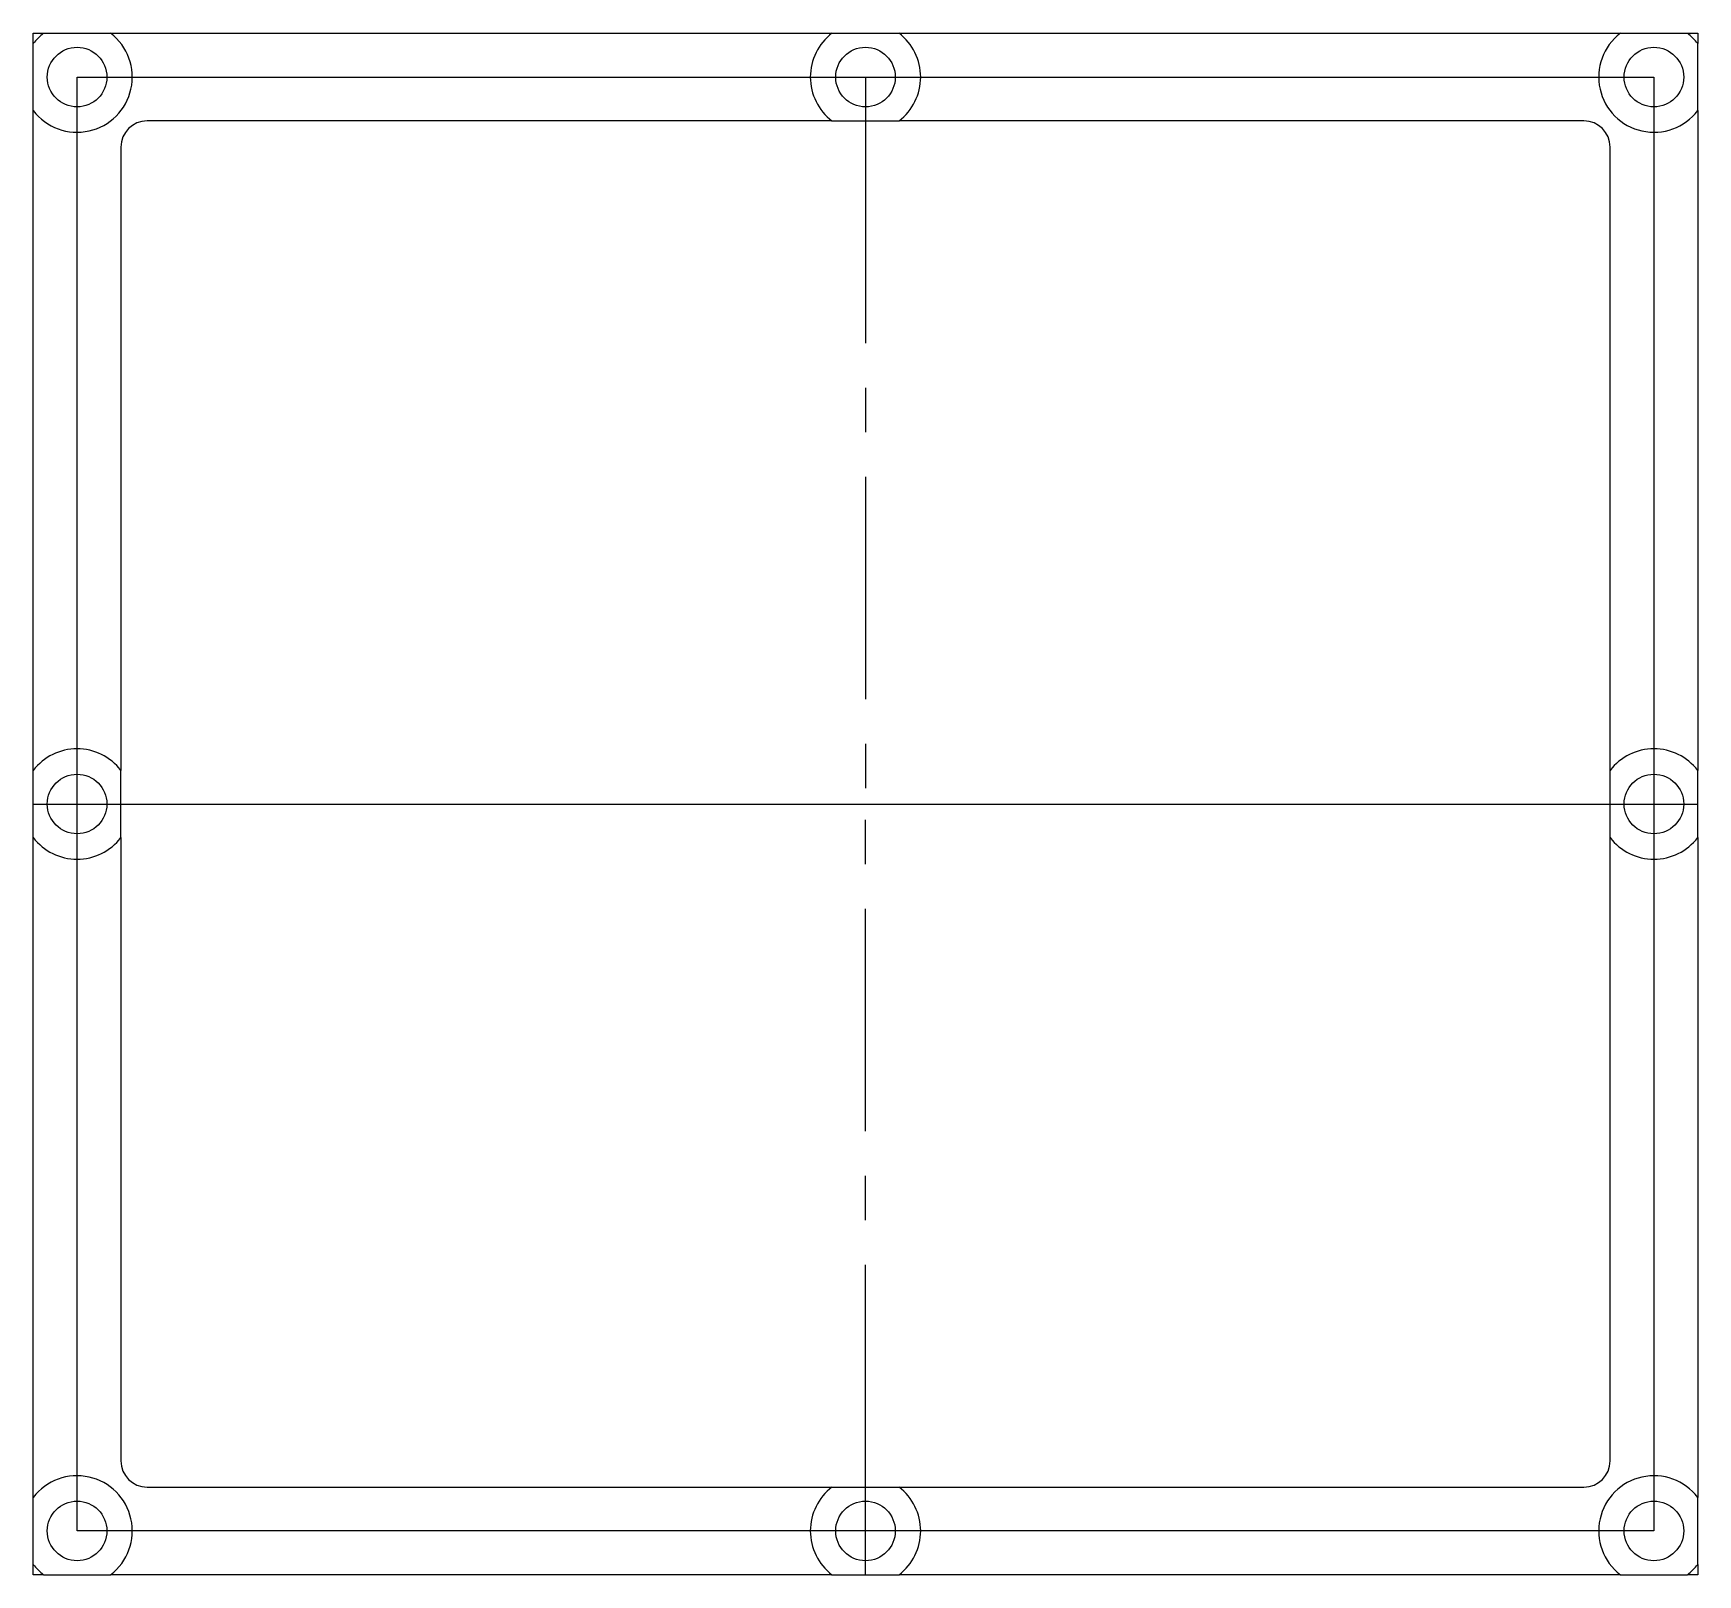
# Model space of a CAD drawing. Header units: millimetres. Extents: x -47.5 to 47.5, y -44 to 44.
import ezdxf

# ---------------------------------------------------------------- set-up
doc = ezdxf.new("R2010")
doc.units = ezdxf.units.MM
doc.linetypes.add('CENTERX2', pattern=[20.32, 12.7, -2.54, 2.54, -2.54])

msp = doc.modelspace()

# ---------------------------------------------------------------- linework, layer by layer
at = {"color": 7, "linetype": 'Continuous', "lineweight": 25}
for p, q in [((-47.5, 44), (-46.916, 44)), ((-47.5, 43.416), (-47.5, 44)), ((-43.084, 44), (-1.916, 44)), ((1.916, 44), (43.084, 44)), ((46.916, 44), (47.5, 44)), ((47.5, 44), (47.5, 43.416)), ((-47.5, 1.916), (-47.5, 39.584)), ((-1.916, 39), (-41, 39)), ((41, 39), (1.916, 39)), ((47.5, 39.584), (47.5, 1.916)), ((-42.5, 37.5), (-42.5, 1.916)), ((42.5, 1.916), (42.5, 37.5)), ((-47.5, -39.584), (-47.5, -1.916)), ((-42.5, -1.916), (-42.5, -37.5)), ((42.5, -37.5), (42.5, -1.916)), ((47.5, -1.916), (47.5, -39.584)), ((-41, -39), (-1.916, -39)), ((1.916, -39), (41, -39)), ((-47.5, -44), (-47.5, -43.416)), ((47.5, -43.416), (47.5, -44)), ((-46.916, -44), (-47.5, -44)), ((-1.916, -44), (-43.084, -44)), ((43.084, -44), (1.916, -44)), ((47.5, -44), (46.916, -44))]:
    msp.add_line(p, q, dxfattribs=at)
at = {"color": 7, "linetype": 'Continuous'}
for p, q in [((-45, 0), (-45, 41.5)), ((-45, 41.5), (45, 41.5)), ((45, 41.5), (45, 0)), ((-47.5, 0), (-42.5, 0)), ((-45, -41.5), (-45, 0)), ((-42.5, 0), (0, 0)), ((0, 0), (42.5, 0)), ((42.5, 0), (47.5, 0)), ((45, 0), (45, -41.5)), ((45, -41.5), (-45, -41.5))]:
    msp.add_line(p, q, dxfattribs=at)
at = {"color": 7, "linetype": 'CENTERX2'}
for p, q in [((0, 41.5), (0, 39)), ((0, 39), (0, 0)), ((0, -39), (0, 0)), ((0, -41.5), (0, -39)), ((0, -44), (0, -41.5))]:
    msp.add_line(p, q, dxfattribs=at)
at = {"color": 7, "linetype": 'Continuous', "lineweight": 25}
for centre in [(-45, 41.5), (0, 41.5), (45, 41.5), (-45, 0), (45, 0), (-45, -41.5), (0, -41.5), (45, -41.5)]:
    msp.add_circle(centre, 1.7, dxfattribs=at)
for centre, radius, start, end in [((-45, 41.5), 3.15, 217.472, 52.528), ((-45, 41.5), 3.15, 127.472, 142.528), ((0, 41.5), 3.15, 127.472, 232.528), ((0, 41.5), 3.15, 307.472, 52.528), ((45, 41.5), 3.15, 127.472, 322.528), ((45, 41.5), 3.15, 37.472, 52.528), ((-41, 37.5), 1.5, 90, 180), ((41, 37.5), 1.5, 0, 90), ((-45, 0), 3.15, 37.472, 142.528), ((45, 0), 3.15, 37.472, 142.528), ((-45, 0), 3.15, 217.472, 322.528), ((45, 0), 3.15, 217.472, 322.528), ((-41, -37.5), 1.5, 180, 270), ((41, -37.5), 1.5, 270, 0), ((-45, -41.5), 3.15, 307.472, 142.528), ((45, -41.5), 3.15, 37.472, 232.528), ((0, -41.5), 3.15, 127.472, 232.528), ((0, -41.5), 3.15, 307.472, 52.528), ((-45, -41.5), 3.15, 217.472, 232.528), ((45, -41.5), 3.15, 307.472, 322.528)]:
    msp.add_arc(centre, radius, start, end, dxfattribs=at)
for points, knots in [([(-46.916, 44), (-46.625, 44), (-46.32, 44), (-45.683, 44), (-45.34, 44), (-44.83, 44), (-44.657, 44), (-44.321, 44), (-44.158, 44), (-43.68, 44), (-43.374, 44), (-43.084, 44)], [0, 0, 0, 0, 0.25, 0.25, 0.5, 0.5, 0.625, 0.625, 0.75, 0.75, 1, 1, 1, 1]), ([(-1.916, 44), (-1.624, 44), (-1.321, 44), (-0.842, 44), (-0.677, 44), (-0.34, 44), (-0.171, 44), (0.17, 44), (0.343, 44), (0.678, 44), (0.842, 44), (1.163, 44), (1.321, 44), (1.624, 44), (1.772, 44), (1.916, 44)], [0, 0, 0, 0, 0.25, 0.25, 0.375, 0.375, 0.5, 0.5, 0.625, 0.625, 0.75, 0.75, 0.875, 0.875, 1, 1, 1, 1]), ([(43.084, 44), (43.376, 44), (43.677, 44), (44.158, 44), (44.324, 44), (44.659, 44), (44.828, 44), (45.172, 44), (45.344, 44), (45.679, 44), (45.843, 44), (46.327, 44), (46.627, 44), (46.916, 44)], [0, 0, 0, 0, 0.25, 0.25, 0.375, 0.375, 0.5, 0.5, 0.625, 0.625, 0.75, 0.75, 1, 1, 1, 1]), ([(-47.5, 39.584), (-47.5, 39.876), (-47.5, 40.177), (-47.5, 40.658), (-47.5, 40.824), (-47.5, 41.159), (-47.5, 41.328), (-47.5, 41.672), (-47.5, 41.844), (-47.5, 42.179), (-47.5, 42.343), (-47.5, 42.827), (-47.5, 43.127), (-47.5, 43.416)], [0, 0, 0, 0, 0.25, 0.25, 0.375, 0.375, 0.5, 0.5, 0.625, 0.625, 0.75, 0.75, 1, 1, 1, 1]), ([(47.5, 39.584), (47.5, 39.876), (47.5, 40.177), (47.5, 40.658), (47.5, 40.824), (47.5, 41.159), (47.5, 41.328), (47.5, 41.672), (47.5, 41.844), (47.5, 42.179), (47.5, 42.343), (47.5, 42.827), (47.5, 43.127), (47.5, 43.416)], [0, 0, 0, 0, 0.25, 0.25, 0.375, 0.375, 0.5, 0.5, 0.625, 0.625, 0.75, 0.75, 1, 1, 1, 1]), ([(-1.916, 39), (-1.624, 39), (-1.321, 39), (-0.842, 39), (-0.677, 39), (-0.34, 39), (-0.171, 39), (0.17, 39), (0.343, 39), (0.678, 39), (0.842, 39), (1.163, 39), (1.321, 39), (1.624, 39), (1.772, 39), (1.916, 39)], [0, 0, 0, 0, 0.25, 0.25, 0.375, 0.375, 0.5, 0.5, 0.625, 0.625, 0.75, 0.75, 0.875, 0.875, 1, 1, 1, 1]), ([(-47.5, -1.916), (-47.5, -1.624), (-47.5, -1.321), (-47.5, -0.842), (-47.5, -0.677), (-47.5, -0.34), (-47.5, -0.171), (-47.5, 0.17), (-47.5, 0.343), (-47.5, 0.678), (-47.5, 0.842), (-47.5, 1.163), (-47.5, 1.321), (-47.5, 1.624), (-47.5, 1.772), (-47.5, 1.916)], [0, 0, 0, 0, 0.25, 0.25, 0.375, 0.375, 0.5, 0.5, 0.625, 0.625, 0.75, 0.75, 0.875, 0.875, 1, 1, 1, 1]), ([(-42.5, -1.916), (-42.5, -1.624), (-42.5, -1.321), (-42.5, -0.842), (-42.5, -0.677), (-42.5, -0.34), (-42.5, -0.171), (-42.5, 0.17), (-42.5, 0.343), (-42.5, 0.678), (-42.5, 0.842), (-42.5, 1.163), (-42.5, 1.321), (-42.5, 1.624), (-42.5, 1.772), (-42.5, 1.916)], [0, 0, 0, 0, 0.25, 0.25, 0.375, 0.375, 0.5, 0.5, 0.625, 0.625, 0.75, 0.75, 0.875, 0.875, 1, 1, 1, 1]), ([(42.5, -1.916), (42.5, -1.624), (42.5, -1.321), (42.5, -0.842), (42.5, -0.677), (42.5, -0.34), (42.5, -0.171), (42.5, 0.17), (42.5, 0.343), (42.5, 0.678), (42.5, 0.842), (42.5, 1.163), (42.5, 1.321), (42.5, 1.624), (42.5, 1.772), (42.5, 1.916)], [0, 0, 0, 0, 0.25, 0.25, 0.375, 0.375, 0.5, 0.5, 0.625, 0.625, 0.75, 0.75, 0.875, 0.875, 1, 1, 1, 1]), ([(47.5, -1.916), (47.5, -1.624), (47.5, -1.321), (47.5, -0.842), (47.5, -0.677), (47.5, -0.34), (47.5, -0.171), (47.5, 0.17), (47.5, 0.343), (47.5, 0.678), (47.5, 0.842), (47.5, 1.163), (47.5, 1.321), (47.5, 1.624), (47.5, 1.772), (47.5, 1.916)], [0, 0, 0, 0, 0.25, 0.25, 0.375, 0.375, 0.5, 0.5, 0.625, 0.625, 0.75, 0.75, 0.875, 0.875, 1, 1, 1, 1]), ([(-47.5, -43.416), (-47.5, -43.125), (-47.5, -42.82), (-47.5, -42.183), (-47.5, -41.84), (-47.5, -41.33), (-47.5, -41.157), (-47.5, -40.821), (-47.5, -40.658), (-47.5, -40.18), (-47.5, -39.874), (-47.5, -39.584)], [0, 0, 0, 0, 0.25, 0.25, 0.5, 0.5, 0.625, 0.625, 0.75, 0.75, 1, 1, 1, 1]), ([(-1.916, -39), (-1.624, -39), (-1.321, -39), (-0.842, -39), (-0.677, -39), (-0.34, -39), (-0.171, -39), (0.17, -39), (0.343, -39), (0.678, -39), (0.842, -39), (1.163, -39), (1.321, -39), (1.624, -39), (1.772, -39), (1.916, -39)], [0, 0, 0, 0, 0.25, 0.25, 0.375, 0.375, 0.5, 0.5, 0.625, 0.625, 0.75, 0.75, 0.875, 0.875, 1, 1, 1, 1]), ([(47.5, -43.416), (47.5, -43.125), (47.5, -42.82), (47.5, -42.183), (47.5, -41.84), (47.5, -41.33), (47.5, -41.157), (47.5, -40.821), (47.5, -40.658), (47.5, -40.18), (47.5, -39.874), (47.5, -39.584)], [0, 0, 0, 0, 0.25, 0.25, 0.5, 0.5, 0.625, 0.625, 0.75, 0.75, 1, 1, 1, 1]), ([(-46.916, -44), (-46.625, -44), (-46.32, -44), (-45.683, -44), (-45.34, -44), (-44.83, -44), (-44.657, -44), (-44.321, -44), (-44.158, -44), (-43.68, -44), (-43.374, -44), (-43.084, -44)], [0, 0, 0, 0, 0.25, 0.25, 0.5, 0.5, 0.625, 0.625, 0.75, 0.75, 1, 1, 1, 1]), ([(-1.916, -44), (-1.624, -44), (-1.321, -44), (-0.842, -44), (-0.677, -44), (-0.34, -44), (-0.171, -44), (0.17, -44), (0.343, -44), (0.678, -44), (0.842, -44), (1.163, -44), (1.321, -44), (1.624, -44), (1.772, -44), (1.916, -44)], [0, 0, 0, 0, 0.25, 0.25, 0.375, 0.375, 0.5, 0.5, 0.625, 0.625, 0.75, 0.75, 0.875, 0.875, 1, 1, 1, 1]), ([(43.084, -44), (43.376, -44), (43.677, -44), (44.158, -44), (44.324, -44), (44.659, -44), (44.828, -44), (45.172, -44), (45.344, -44), (45.679, -44), (45.843, -44), (46.327, -44), (46.627, -44), (46.916, -44)], [0, 0, 0, 0, 0.25, 0.25, 0.375, 0.375, 0.5, 0.5, 0.625, 0.625, 0.75, 0.75, 1, 1, 1, 1])]:
    msp.add_open_spline(points, degree=3, knots=knots, dxfattribs=at)

doc.saveas('drawing.dxf')
